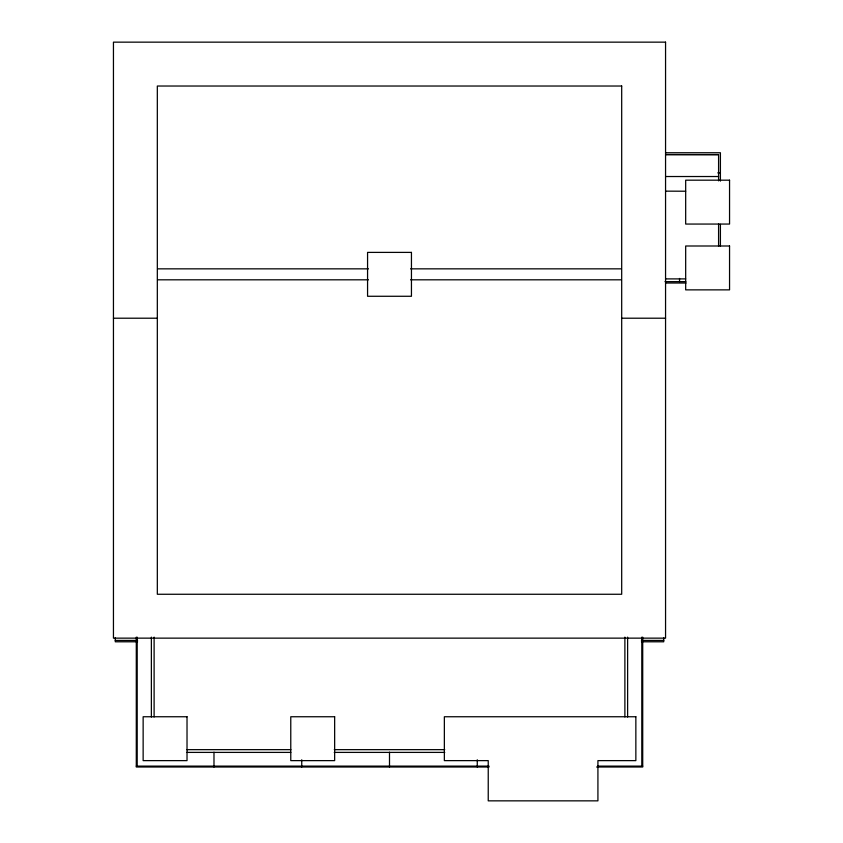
<?xml version="1.0" encoding="UTF-8"?>
<svg xmlns="http://www.w3.org/2000/svg" width="843" height="843" viewBox="0 0 843 843"><rect width="100%" height="100%" fill="white"/><g stroke="black" fill="none" stroke-linecap="round" stroke-linejoin="round"><path stroke-width="1.26" d="M665.77 152.752L720.407 152.752L720.407 181.097M718.584 154.585L665.928 154.585L718.584 154.659L718.584 180.866M717.804 172.868L720.407 172.868M665.928 176.524L718.584 176.524M665.77 191.15L685.675 191.224M157.704 268.843L368.433 268.843M410.583 268.843L621.312 268.843M665.77 278.896L685.675 278.896M157.704 279.813L368.433 279.813M410.583 279.813L621.312 279.813M665.022 281.646L685.844 281.646M665.559 283.016L686.033 283.016M113.447 318.211L157.325 318.211M621.691 318.211L665.559 318.211M115.28 640.427L137.588 640.427M641.428 640.427L663.736 640.427M137.588 641.797L115.28 641.797L115.28 637.793M641.428 641.797L663.736 641.797L663.736 637.793M186.988 749.659L290.877 749.659M334.271 749.659L444.735 749.659M186.893 752.399L290.824 752.399M334.239 752.399L444.756 752.399M136.292 766.118L489.045 766.118M597.55 766.118L642.714 766.118M489.045 767.004L136.292 767.004L136.292 637.15M596.623 767.004L642.714 767.004L642.714 637.15M720.407 224.375L720.407 246.441M718.584 223.89L718.584 246.156M679.542 278.443L679.542 281.646M641.797 637.182L641.797 766.118M627.624 637.118L627.624 717.035M624.884 637.118L624.884 716.95M477.264 759.785L477.264 767.004M389.498 752.188L389.508 767.004M301.741 759.785L301.741 767.004M213.985 752.188L213.985 767.004M154.111 637.118L154.111 716.95M151.371 637.129L151.371 717.035M137.198 637.182L137.198 766.118M665.559 42.15L113.447 42.15L113.447 638.14L665.559 638.14L665.559 42.15M621.691 86.028L157.325 86.028L157.325 594.262L621.691 594.262L621.691 86.028M729.553 180.181L685.675 180.181L685.675 224.059L729.553 224.059L729.553 180.181M729.553 245.998L685.675 245.998L685.675 289.866L729.553 289.866L729.553 245.998M411.447 252.394L367.569 252.394L367.569 296.272L411.447 296.272L411.447 252.394M187.02 716.75L143.141 716.75L143.141 760.628L187.02 760.628L187.02 716.75M334.65 716.75L290.772 716.75L290.772 760.628L334.65 760.628L334.65 716.75M635.854 716.75L444.356 716.75L444.356 760.628L488.234 760.628L488.234 800.85L597.919 800.85L597.919 760.628L635.854 760.628L635.854 716.75"/></g></svg>
